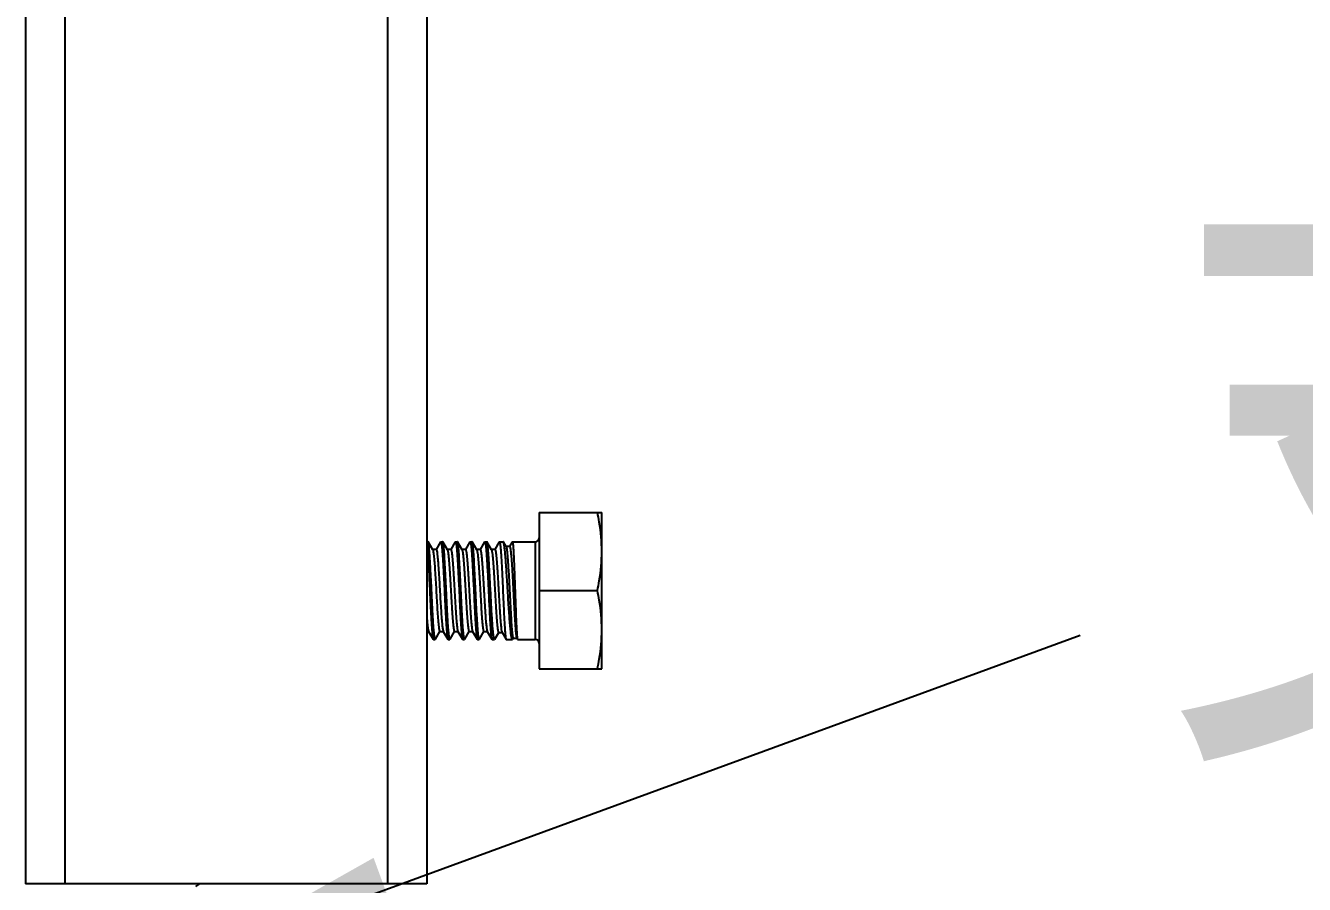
# Model space of a CAD drawing. Extents: x -191212 to 1245715665, y -234495 to 250873.
# Drawn here: x 190329.7 to 190743.9, y 130776.5 to 131054.8 of the extents above; entities that cross this region are included whole.
import ezdxf

# ---------------------------------------------------------------- set-up
doc = ezdxf.new("R2010")
doc.units = 0
doc.header["$LTSCALE"] = 500
doc.layers.get('0').update_dxf_attribs({"linetype": 'CONTINUOUS'})
doc.layers.add('PUB_TEXT', color=7, linetype='CONTINUOUS')
doc.styles.add('-宋体', font='', dxfattribs={"width": 0.8})
doc.styles.get("Standard").update_dxf_attribs({"font": 'tssdeng.shx', "width": 0.7, "bigfont": 'hztxt.shx'})
doc.styles.get('-宋体').set_extended_font_data('NSimSun')
doc.dimstyles.get("Standard").update_dxf_attribs({"dimscale": 100, "dimtxt": 3.5, "dimasz": 1, "dimexe": 2.5, "dimexo": 3, "dimgap": 1.5, "dimtad": 1, "dimdec": 0, "dimzin": 0, "dimdsep": 46, "dimtxsty": 'Standard', "dimblk": 'ARCHTICK', "dimcen": 0.09, "dimadec": 0, "dimazin": 0, "dimtfac": 1, "dimtdec": 0, "dimtix": 1, "dimtmove": 2, "dimatfit": 3, "dimfxl": 1, "dimtolj": 1, "dimtzin": 0, "dimarcsym": 0})

# ---------------------------------------------------------------- blocks, each defined once
blk = doc.blocks.new('_ArchTick')
at = {"color": 0, "linetype": 'ByBlock', "const_width": 0.4}
blk.add_lwpolyline([(-0.5, -0.5), (0.5, 0.5)], dxfattribs=at)
blk = doc.blocks.new('gg')
at = {"linetype": 'Continuous'}
for p, q in [((-457991.19, -352377.72), (-457991.19, -353963.78)), ((-457972.14, -352377.72), (-457972.14, -353963.78)), ((-457814.98, -352377.72), (-457814.98, -353963.78)), ((-457795.93, -352377.72), (-457795.93, -353963.78)), ((-457741.16, -353782.8), (-457710.68, -353782.8)), ((-457741.16, -353782.8), (-457741.16, -353859)), ((-457710.68, -353859), (-457710.68, -353782.8)), ((-457795.93, -353797.09), (-457795.33, -353797.09)), ((-457792.99, -353801.04), (-457795.24, -353797.17)), ((-457789.18, -353797.17), (-457791.37, -353800.94)), ((-457789.18, -353797.17), (-457789.08, -353797.09)), ((-457789.08, -353797.09), (-457788.19, -353797.09)), ((-457788.09, -353797.17), (-457788.19, -353797.09)), ((-457785.85, -353801.04), (-457788.09, -353797.17)), ((-457782.03, -353797.17), (-457784.23, -353800.94)), ((-457782.03, -353797.17), (-457781.94, -353797.09)), ((-457781.94, -353797.09), (-457781.04, -353797.09)), ((-457780.95, -353797.17), (-457781.04, -353797.09)), ((-457778.7, -353801.04), (-457780.95, -353797.17)), ((-457774.89, -353797.17), (-457777.09, -353800.94)), ((-457774.89, -353797.17), (-457774.79, -353797.09)), ((-457774.79, -353797.09), (-457773.9, -353797.09)), ((-457773.81, -353797.17), (-457773.9, -353797.09)), ((-457771.56, -353801.04), (-457773.81, -353797.17)), ((-457767.74, -353797.17), (-457769.94, -353800.94)), ((-457767.74, -353797.17), (-457767.65, -353797.09)), ((-457767.65, -353797.09), (-457766.73, -353797.09)), ((-457766.63, -353797.17), (-457766.73, -353797.09)), ((-457764.41, -353801), (-457766.63, -353797.17)), ((-457760.62, -353797.16), (-457762.79, -353800.91)), ((-457760.62, -353797.16), (-457760.53, -353797.09)), ((-457760.53, -353797.09), (-457758.71, -353797.09)), ((-457758.57, -353797.21), (-457758.71, -353797.09)), ((-457757.31, -353799.38), (-457758.57, -353797.21)), ((-457755.58, -353799.38), (-457757.31, -353799.38)), ((-457757.26, -353799.47), (-457757.31, -353799.38)), ((-457755.61, -353799.36), (-457755.63, -353799.38)), ((-457754.32, -353797.14), (-457755.61, -353799.36)), ((-457754.32, -353797.14), (-457754.27, -353797.09)), ((-457754.27, -353797.09), (-457743.06, -353797.09)), ((-457743.06, -353797.09), (-457743.06, -353844.71)), ((-457791.32, -353800.94), (-457793.05, -353800.94)), ((-457784.17, -353800.94), (-457785.9, -353800.94)), ((-457777.03, -353800.94), (-457778.76, -353800.94)), ((-457769.89, -353800.94), (-457771.62, -353800.94)), ((-457771.56, -353801.04), (-457771.54, -353801.08)), ((-457762.74, -353800.91), (-457764.47, -353800.91)), ((-457741.16, -353820.9), (-457712.82, -353820.9)), ((-457795.93, -353840.85), (-457794.95, -353840.85)), ((-457795, -353840.76), (-457792.75, -353844.63)), ((-457791.67, -353844.63), (-457789.48, -353840.85)), ((-457789.53, -353840.85), (-457787.8, -353840.85)), ((-457787.86, -353840.76), (-457785.6, -353844.63)), ((-457784.52, -353844.63), (-457782.33, -353840.85)), ((-457782.39, -353840.85), (-457780.66, -353840.85)), ((-457780.71, -353840.76), (-457778.46, -353844.63)), ((-457777.38, -353844.63), (-457775.19, -353840.85)), ((-457775.24, -353840.85), (-457773.51, -353840.85)), ((-457773.57, -353840.76), (-457771.32, -353844.63)), ((-457770.23, -353844.63), (-457768.04, -353840.85)), ((-457768.1, -353840.85), (-457766.37, -353840.85)), ((-457766.48, -353840.65), (-457766.43, -353840.76)), ((-457766.43, -353840.76), (-457764.17, -353844.63)), ((-457762.77, -353844.61), (-457760.89, -353841.37)), ((-457760.94, -353841.37), (-457759.21, -353841.37)), ((-457759.27, -353841.27), (-457757.3, -353844.65)), ((-457792.75, -353844.63), (-457792.65, -353844.71)), ((-457792.65, -353844.71), (-457791.76, -353844.71)), ((-457791.67, -353844.63), (-457791.76, -353844.71)), ((-457785.6, -353844.63), (-457785.51, -353844.71)), ((-457785.51, -353844.71), (-457784.62, -353844.71)), ((-457784.52, -353844.63), (-457784.62, -353844.71)), ((-457778.46, -353844.63), (-457778.37, -353844.71)), ((-457778.37, -353844.71), (-457777.47, -353844.71)), ((-457777.38, -353844.63), (-457777.47, -353844.71)), ((-457771.32, -353844.63), (-457771.22, -353844.71)), ((-457771.22, -353844.71), (-457770.33, -353844.71)), ((-457770.23, -353844.63), (-457770.33, -353844.71)), ((-457764.17, -353844.63), (-457764.08, -353844.71)), ((-457764.08, -353844.71), (-457762.89, -353844.71)), ((-457762.77, -353844.61), (-457762.89, -353844.71)), ((-457757.3, -353844.65), (-457757.23, -353844.71)), ((-457757.23, -353844.71), (-457754.15, -353844.71)), ((-457753.98, -353844.57), (-457754.15, -353844.71)), ((-457753.98, -353844.57), (-457753.74, -353844.16)), ((-457753.78, -353844.13), (-457752.04, -353844.13)), ((-457752.09, -353844.05), (-457751.73, -353844.68)), ((-457751.73, -353844.68), (-457751.69, -353844.71)), ((-457751.69, -353844.71), (-457743.06, -353844.71)), ((-457741.16, -353859), (-457710.68, -353859)), ((-457795.93, -353963.78), (-457991.19, -353963.78)), ((-457908.34, -353964.95), (-457906.32, -353963.78))]:
    blk.add_line(p, q, dxfattribs=at)
for centre, start, end in [((-457743.06, -353795.18), 270, 0), ((-457743.06, -353846.62), 0, 90)]:
    blk.add_arc(centre, 1.91, start, end, dxfattribs=at)
for points, knots in [([(-457710.68, -353801.85), (-457710.68, -353797.06), (-457711.29, -353790.65), (-457712.49, -353784.37), (-457712.82, -353782.8)], [0, 0, 0, 0, 0.749211, 1, 1, 1, 1]), ([(-457795.93, -353797.9), (-457795.73, -353798.96), (-457795.49, -353801.81), (-457795.13, -353806.92), (-457794.79, -353813.52), (-457794.56, -353818.35), (-457794.44, -353820.9)], [0, 0, 0, 0, 0.140047, 0.370694, 0.667791, 1, 1, 1, 1]), ([(-457795.24, -353797.17), (-457795.24, -353797.15), (-457795.27, -353797.12), (-457795.3, -353797.09), (-457795.33, -353797.09)], [0, 0, 0, 0, 0.33644, 1, 1, 1, 1]), ([(-457794.06, -353810.44), (-457794.15, -353808.74), (-457794.29, -353806.3), (-457794.49, -353803.23), (-457794.64, -353801.34), (-457794.78, -353799.79), (-457794.92, -353798.58), (-457795.06, -353797.74), (-457795.16, -353797.3), (-457795.24, -353797.17)], [0, 0, 0, 0, 0.384278, 0.548795, 0.691198, 0.809122, 0.900672, 0.964483, 1, 1, 1, 1]), ([(-457789.08, -353797.09), (-457789.05, -353797.09), (-457788.97, -353797.17), (-457788.87, -353797.47), (-457788.73, -353798.15), (-457788.58, -353799.28), (-457788.43, -353800.83), (-457788.28, -353802.77), (-457788.12, -353805.06), (-457787.96, -353807.65), (-457787.86, -353809.48), (-457787.81, -353810.44)], [0, 0, 0, 0, 0.007293, 0.021459, 0.073997, 0.159035, 0.275243, 0.420481, 0.591942, 0.786408, 1, 1, 1, 1]), ([(-457786.4, -353820.9), (-457786.54, -353818.01), (-457786.74, -353813.81), (-457787.02, -353808.43), (-457787.23, -353804.95), (-457787.43, -353802.02), (-457787.64, -353799.75), (-457787.81, -353798.29), (-457787.97, -353797.51), (-457788.04, -353797.25), (-457788.09, -353797.17)], [0, 0, 0, 0, 0.363934, 0.530187, 0.678191, 0.802879, 0.899992, 0.966292, 0.987243, 1, 1, 1, 1]), ([(-457781.94, -353797.09), (-457781.89, -353797.09), (-457781.78, -353797.28), (-457781.7, -353797.6), (-457781.58, -353798.19), (-457781.48, -353798.97), (-457781.37, -353799.96), (-457781.21, -353801.68), (-457781.02, -353804.28), (-457780.81, -353807.84), (-457780.59, -353811.9), (-457780.37, -353816.31), (-457780.23, -353819.35), (-457780.15, -353820.9)], [0, 0, 0, 0, 0.006687, 0.021748, 0.045922, 0.079138, 0.121135, 0.17154, 0.295605, 0.446631, 0.618866, 0.805704, 1, 1, 1, 1]), ([(-457779.26, -353820.9), (-457779.4, -353818.01), (-457779.6, -353813.81), (-457779.88, -353808.43), (-457780.09, -353804.95), (-457780.29, -353802.02), (-457780.49, -353799.75), (-457780.66, -353798.29), (-457780.82, -353797.51), (-457780.9, -353797.25), (-457780.95, -353797.17)], [0, 0, 0, 0, 0.363936, 0.530191, 0.678194, 0.802878, 0.899991, 0.966291, 0.987243, 1, 1, 1, 1]), ([(-457774.79, -353797.09), (-457774.74, -353797.09), (-457774.64, -353797.28), (-457774.55, -353797.6), (-457774.44, -353798.19), (-457774.34, -353798.97), (-457774.23, -353799.96), (-457774.07, -353801.68), (-457773.88, -353804.28), (-457773.66, -353807.84), (-457773.45, -353811.9), (-457773.23, -353816.31), (-457773.08, -353819.35), (-457773.01, -353820.9)], [0, 0, 0, 0, 0.006686, 0.021748, 0.045922, 0.079137, 0.121134, 0.171539, 0.2956, 0.446625, 0.618862, 0.805702, 1, 1, 1, 1]), ([(-457772.11, -353820.9), (-457772.25, -353818.01), (-457772.45, -353813.81), (-457772.74, -353808.43), (-457772.94, -353804.95), (-457773.15, -353802.02), (-457773.35, -353799.75), (-457773.52, -353798.29), (-457773.68, -353797.51), (-457773.76, -353797.25), (-457773.81, -353797.17)], [0, 0, 0, 0, 0.363938, 0.530193, 0.678196, 0.802878, 0.89999, 0.96629, 0.987243, 1, 1, 1, 1]), ([(-457767.65, -353797.09), (-457767.6, -353797.09), (-457767.49, -353797.28), (-457767.41, -353797.6), (-457767.3, -353798.19), (-457767.19, -353798.97), (-457767.08, -353799.96), (-457766.93, -353801.68), (-457766.74, -353804.28), (-457766.52, -353807.84), (-457766.3, -353811.9), (-457766.08, -353816.31), (-457765.94, -353819.35), (-457765.86, -353820.9)], [0, 0, 0, 0, 0.006686, 0.021748, 0.045923, 0.079138, 0.121135, 0.171539, 0.295599, 0.446623, 0.618861, 0.805701, 1, 1, 1, 1]), ([(-457764.85, -353820.9), (-457765, -353818.02), (-457765.21, -353813.82), (-457765.52, -353808.45), (-457765.73, -353804.98), (-457765.95, -353802.05), (-457766.16, -353799.77), (-457766.34, -353798.31), (-457766.5, -353797.53), (-457766.58, -353797.26), (-457766.63, -353797.17)], [0, 0, 0, 0, 0.36329, 0.529314, 0.6772, 0.8019, 0.899174, 0.965796, 0.986969, 1, 1, 1, 1]), ([(-457760.53, -353797.09), (-457760.48, -353797.09), (-457760.38, -353797.28), (-457760.3, -353797.6), (-457760.19, -353798.19), (-457760.09, -353798.97), (-457759.98, -353799.96), (-457759.83, -353801.68), (-457759.65, -353804.28), (-457759.45, -353807.84), (-457759.25, -353811.9), (-457759.04, -353816.31), (-457758.91, -353819.35), (-457758.84, -353820.9)], [0, 0, 0, 0, 0.006577, 0.021598, 0.045743, 0.078947, 0.120936, 0.171341, 0.295421, 0.446481, 0.618759, 0.805647, 1, 1, 1, 1]), ([(-457756.48, -353820.9), (-457756.66, -353818.05), (-457756.91, -353813.89), (-457757.26, -353808.57), (-457757.52, -353805.11), (-457757.77, -353802.18), (-457758.02, -353799.88), (-457758.23, -353798.4), (-457758.42, -353797.59), (-457758.51, -353797.31), (-457758.57, -353797.21)], [0, 0, 0, 0, 0.359931, 0.524763, 0.672002, 0.796741, 0.894844, 0.963163, 0.985535, 1, 1, 1, 1]), ([(-457757.26, -353799.47), (-457757.2, -353799.56), (-457757.12, -353799.83), (-457756.95, -353800.63), (-457756.77, -353802.12), (-457756.56, -353804.44), (-457756.35, -353807.39), (-457756.13, -353810.87), (-457755.92, -353814.75), (-457755.7, -353818.87), (-457755.49, -353823.08), (-457755.27, -353827.24), (-457755.06, -353831.19), (-457754.85, -353834.79), (-457754.65, -353837.91), (-457754.44, -353840.46), (-457754.26, -353842.18), (-457754.11, -353843.19), (-457754.01, -353843.69), (-457753.93, -353843.98), (-457753.83, -353844.13), (-457753.78, -353844.13)], [0, 0, 0, 0, 0.007107, 0.018639, 0.0548, 0.107312, 0.174177, 0.252841, 0.34033, 0.433375, 0.528546, 0.622381, 0.711512, 0.792794, 0.863403, 0.920942, 0.963521, 0.978774, 0.989867, 0.996808, 1, 1, 1, 1]), ([(-457755.58, -353799.38), (-457755.52, -353799.38), (-457755.42, -353799.55), (-457755.33, -353799.85), (-457755.22, -353800.39), (-457755.06, -353801.47), (-457754.87, -353803.29), (-457754.66, -353805.96), (-457754.45, -353809.22), (-457754.23, -353812.93), (-457754.01, -353816.95), (-457753.8, -353821.14), (-457753.59, -353825.34), (-457753.37, -353829.4), (-457753.16, -353833.18), (-457752.95, -353836.54), (-457752.75, -353839.36), (-457752.55, -353841.56), (-457752.38, -353842.96), (-457752.22, -353843.71), (-457752.14, -353843.97), (-457752.09, -353844.05)], [0, 0, 0, 0, 0.00344, 0.010899, 0.022787, 0.039077, 0.08427, 0.144807, 0.218371, 0.302169, 0.393053, 0.48765, 0.582499, 0.674175, 0.759417, 0.835242, 0.899047, 0.9487, 0.982621, 0.993382, 1, 1, 1, 1]), ([(-457754.27, -353797.09), (-457754.22, -353797.09), (-457754.15, -353797.29), (-457754.08, -353797.6), (-457753.99, -353798.19), (-457753.91, -353798.97), (-457753.83, -353799.97), (-457753.71, -353801.68), (-457753.57, -353804.28), (-457753.41, -353807.84), (-457753.24, -353811.9), (-457753.08, -353816.31), (-457752.98, -353819.35), (-457752.92, -353820.9)], [0, 0, 0, 0, 0.006021, 0.020821, 0.044863, 0.078011, 0.119986, 0.170402, 0.294571, 0.445788, 0.618273, 0.805395, 1, 1, 1, 1]), ([(-457792.99, -353801.04), (-457792.92, -353801.17), (-457792.82, -353801.55), (-457792.68, -353802.27), (-457792.54, -353803.29), (-457792.34, -353805.2), (-457792.1, -353808.18), (-457791.92, -353810.73), (-457791.84, -353812.14)], [0, 0, 0, 0, 0.038835, 0.104857, 0.1976, 0.315752, 0.620526, 1, 1, 1, 1]), ([(-457791.32, -353800.94), (-457791.23, -353800.94), (-457791.09, -353801.29), (-457790.97, -353801.81), (-457790.82, -353802.79), (-457790.67, -353804.07), (-457790.51, -353805.71), (-457790.29, -353808.42), (-457790.15, -353810.6), (-457790.05, -353812.14)], [0, 0, 0, 0, 0.022134, 0.075093, 0.160257, 0.276417, 0.421479, 0.592671, 1, 1, 1, 1]), ([(-457785.85, -353801.04), (-457785.8, -353801.13), (-457785.72, -353801.37), (-457785.56, -353802.08), (-457785.38, -353803.4), (-457785.17, -353805.43), (-457784.97, -353808.02), (-457784.76, -353811.08), (-457784.54, -353814.49), (-457784.33, -353818.13), (-457784.12, -353821.87), (-457783.91, -353825.57), (-457783.7, -353829.11), (-457783.48, -353832.35), (-457783.27, -353835.18), (-457783.07, -353837.49), (-457782.88, -353839.06), (-457782.73, -353839.99), (-457782.62, -353840.45), (-457782.54, -353840.71), (-457782.44, -353840.85), (-457782.39, -353840.85)], [0, 0, 0, 0, 0.007395, 0.019019, 0.054844, 0.106491, 0.172173, 0.249556, 0.335869, 0.428015, 0.522682, 0.616468, 0.706, 0.788063, 0.859716, 0.918399, 0.962047, 0.977755, 0.989231, 0.996485, 1, 1, 1, 1]), ([(-457784.17, -353800.94), (-457784.13, -353800.94), (-457784.02, -353801.08), (-457783.94, -353801.35), (-457783.83, -353801.81), (-457783.68, -353802.74), (-457783.49, -353804.31), (-457783.29, -353806.62), (-457783.08, -353809.45), (-457782.87, -353812.69), (-457782.66, -353816.23), (-457782.44, -353819.93), (-457782.23, -353823.67), (-457782.02, -353827.31), (-457781.81, -353830.72), (-457781.6, -353833.78), (-457781.39, -353836.37), (-457781.18, -353838.4), (-457781, -353839.72), (-457780.84, -353840.43), (-457780.76, -353840.67), (-457780.71, -353840.76)], [0, 0, 0, 0, 0.003516, 0.010771, 0.022251, 0.037961, 0.081618, 0.140314, 0.21198, 0.294058, 0.383605, 0.477402, 0.572078, 0.664229, 0.750542, 0.827917, 0.893586, 0.945213, 0.981012, 0.992619, 1, 1, 1, 1]), ([(-457778.7, -353801.04), (-457778.66, -353801.13), (-457778.58, -353801.37), (-457778.41, -353802.08), (-457778.24, -353803.4), (-457778.03, -353805.43), (-457777.82, -353808.02), (-457777.61, -353811.08), (-457777.4, -353814.49), (-457777.19, -353818.13), (-457776.98, -353821.87), (-457776.76, -353825.57), (-457776.55, -353829.11), (-457776.34, -353832.35), (-457776.13, -353835.18), (-457775.92, -353837.49), (-457775.74, -353839.06), (-457775.59, -353839.99), (-457775.48, -353840.45), (-457775.4, -353840.71), (-457775.29, -353840.85), (-457775.24, -353840.85)], [0, 0, 0, 0, 0.007397, 0.019019, 0.054844, 0.106491, 0.172173, 0.249556, 0.335869, 0.428015, 0.522683, 0.616468, 0.706, 0.788064, 0.859716, 0.918399, 0.962047, 0.977754, 0.989232, 0.996484, 1, 1, 1, 1]), ([(-457777.03, -353800.94), (-457776.98, -353800.94), (-457776.88, -353801.08), (-457776.8, -353801.35), (-457776.69, -353801.81), (-457776.54, -353802.74), (-457776.35, -353804.31), (-457776.14, -353806.62), (-457775.93, -353809.45), (-457775.72, -353812.69), (-457775.51, -353816.23), (-457775.3, -353819.93), (-457775.09, -353823.67), (-457774.87, -353827.31), (-457774.66, -353830.72), (-457774.45, -353833.78), (-457774.24, -353836.37), (-457774.04, -353838.4), (-457773.86, -353839.72), (-457773.7, -353840.43), (-457773.62, -353840.67), (-457773.57, -353840.76)], [0, 0, 0, 0, 0.003515, 0.010771, 0.022249, 0.037962, 0.081619, 0.140314, 0.21198, 0.294058, 0.383605, 0.477402, 0.572078, 0.664229, 0.750541, 0.827917, 0.893586, 0.945213, 0.981012, 0.992621, 1, 1, 1, 1]), ([(-457771.54, -353801.08), (-457771.42, -353801.33), (-457771.28, -353802.1), (-457771.07, -353803.55), (-457770.87, -353805.63), (-457770.66, -353808.25), (-457770.45, -353811.31), (-457770.24, -353814.72), (-457770.03, -353818.35), (-457769.82, -353822.07), (-457769.61, -353825.74), (-457769.4, -353829.25), (-457769.19, -353832.45), (-457768.98, -353835.25), (-457768.78, -353837.54), (-457768.59, -353839.08), (-457768.44, -353840), (-457768.33, -353840.45), (-457768.25, -353840.72), (-457768.15, -353840.85), (-457768.1, -353840.85)], [0, 0, 0, 0, 0.020603, 0.057806, 0.110504, 0.176892, 0.254638, 0.340995, 0.432905, 0.527106, 0.620258, 0.709056, 0.790352, 0.861271, 0.919315, 0.962468, 0.977994, 0.989339, 0.996513, 1, 1, 1, 1]), ([(-457769.89, -353800.94), (-457769.84, -353800.94), (-457769.74, -353801.08), (-457769.66, -353801.34), (-457769.55, -353801.78), (-457769.4, -353802.68), (-457769.22, -353804.21), (-457769.01, -353806.46), (-457768.81, -353809.22), (-457768.6, -353812.38), (-457768.39, -353815.84), (-457768.11, -353820.7), (-457767.84, -353825.54), (-457767.55, -353830.18), (-457767.35, -353833.26), (-457767.14, -353835.91), (-457766.94, -353838.03), (-457766.73, -353839.55), (-457766.59, -353840.37), (-457766.48, -353840.65)], [0, 0, 0, 0, 0.003451, 0.010528, 0.02171, 0.037015, 0.079558, 0.136815, 0.206829, 0.287179, 0.375068, 0.467432, 0.652658, 0.739058, 0.81724, 0.884486, 0.938474, 0.977372, 1, 1, 1, 1]), ([(-457764.41, -353801), (-457764.36, -353801.09), (-457764.28, -353801.34), (-457764.12, -353802.06), (-457763.94, -353803.41), (-457763.73, -353805.48), (-457763.52, -353808.12), (-457763.31, -353811.24), (-457763.1, -353814.71), (-457762.88, -353818.41), (-457762.67, -353822.21), (-457762.46, -353825.96), (-457762.24, -353829.54), (-457762.03, -353832.81), (-457761.82, -353835.66), (-457761.62, -353837.99), (-457761.43, -353839.57), (-457761.28, -353840.5), (-457761.17, -353840.96), (-457761.09, -353841.23), (-457760.99, -353841.37), (-457760.94, -353841.37)], [0, 0, 0, 0, 0.007409, 0.01909, 0.055149, 0.107148, 0.173245, 0.251046, 0.337725, 0.430132, 0.524922, 0.618672, 0.708016, 0.789761, 0.861007, 0.919255, 0.962504, 0.978047, 0.989392, 0.996551, 1, 1, 1, 1]), ([(-457762.74, -353800.91), (-457762.69, -353800.91), (-457762.59, -353801.05), (-457762.5, -353801.32), (-457762.39, -353801.79), (-457762.24, -353802.74), (-457762.05, -353804.35), (-457761.84, -353806.71), (-457761.63, -353809.6), (-457761.42, -353812.9), (-457761.21, -353816.5), (-457760.99, -353820.26), (-457760.78, -353824.06), (-457760.57, -353827.74), (-457760.35, -353831.19), (-457760.14, -353834.27), (-457759.94, -353836.88), (-457759.73, -353838.92), (-457759.56, -353840.23), (-457759.4, -353840.94), (-457759.32, -353841.19), (-457759.27, -353841.27)], [0, 0, 0, 0, 0.003529, 0.010847, 0.022435, 0.038293, 0.08234, 0.141503, 0.213655, 0.296174, 0.386062, 0.480058, 0.574763, 0.666765, 0.752768, 0.829708, 0.894868, 0.945981, 0.981331, 0.99276, 1, 1, 1, 1]), ([(-457712.82, -353820.9), (-457712.49, -353819.33), (-457711.29, -353813.05), (-457710.68, -353806.64), (-457710.68, -353801.85)], [0, 0, 0, 0, 0.250789, 1, 1, 1, 1]), ([(-457793.55, -353820.9), (-457793.59, -353820), (-457793.75, -353816.51), (-457793.92, -353813.03), (-457794.06, -353810.44)], [0, 0, 0, 0, 0.258222, 1, 1, 1, 1]), ([(-457791.84, -353812.14), (-457791.73, -353813.73), (-457791.54, -353816.99), (-457791.26, -353821.91), (-457790.98, -353826.76), (-457790.71, -353831.24), (-457790.46, -353834.61), (-457790.26, -353836.9), (-457790.12, -353838.26), (-457789.99, -353839.33), (-457789.84, -353840.14), (-457789.74, -353840.58), (-457789.6, -353840.85), (-457789.53, -353840.85)], [0, 0, 0, 0, 0.165501, 0.339784, 0.511803, 0.670616, 0.80615, 0.862438, 0.909852, 0.947659, 0.975319, 0.992557, 1, 1, 1, 1]), ([(-457790.05, -353812.14), (-457789.85, -353815.24), (-457789.59, -353819.92), (-457789.24, -353826.08), (-457788.97, -353830.44), (-457788.71, -353834.24), (-457788.48, -353836.96), (-457788.28, -353838.7), (-457788.15, -353839.63), (-457788.02, -353840.29), (-457787.93, -353840.64), (-457787.86, -353840.76)], [0, 0, 0, 0, 0.324453, 0.489839, 0.64461, 0.779868, 0.887864, 0.929656, 0.962499, 0.985988, 1, 1, 1, 1]), ([(-457787.81, -353810.44), (-457787.77, -353811.27), (-457787.59, -353814.76), (-457787.42, -353818.24), (-457787.3, -353820.9)], [0, 0, 0, 0, 0.238495, 1, 1, 1, 1]), ([(-457794.44, -353820.9), (-457794.3, -353823.79), (-457794.1, -353827.99), (-457793.82, -353833.37), (-457793.61, -353836.85), (-457793.41, -353839.78), (-457793.21, -353842.05), (-457793.03, -353843.51), (-457792.88, -353844.28), (-457792.8, -353844.54), (-457792.75, -353844.63)], [0, 0, 0, 0, 0.363997, 0.530272, 0.678287, 0.802974, 0.90007, 0.966338, 0.987267, 1, 1, 1, 1]), ([(-457791.76, -353844.71), (-457791.81, -353844.71), (-457791.92, -353844.52), (-457792, -353844.2), (-457792.11, -353843.61), (-457792.22, -353842.83), (-457792.33, -353841.83), (-457792.48, -353840.11), (-457792.67, -353837.52), (-457792.89, -353833.96), (-457793.11, -353829.9), (-457793.33, -353825.49), (-457793.47, -353822.45), (-457793.55, -353820.9)], [0, 0, 0, 0, 0.006687, 0.021749, 0.045924, 0.07914, 0.121138, 0.171544, 0.295611, 0.44664, 0.618872, 0.805705, 1, 1, 1, 1]), ([(-457787.3, -353820.9), (-457787.16, -353823.79), (-457786.96, -353827.99), (-457786.67, -353833.37), (-457786.47, -353836.85), (-457786.26, -353839.78), (-457786.06, -353842.05), (-457785.89, -353843.51), (-457785.73, -353844.28), (-457785.65, -353844.54), (-457785.6, -353844.63)], [0, 0, 0, 0, 0.363992, 0.530264, 0.678281, 0.802969, 0.900068, 0.966337, 0.987267, 1, 1, 1, 1]), ([(-457784.62, -353844.71), (-457784.67, -353844.71), (-457784.77, -353844.52), (-457784.86, -353844.2), (-457784.97, -353843.61), (-457785.07, -353842.83), (-457785.18, -353841.83), (-457785.34, -353840.11), (-457785.53, -353837.52), (-457785.75, -353833.96), (-457785.96, -353829.9), (-457786.18, -353825.49), (-457786.33, -353822.45), (-457786.4, -353820.9)], [0, 0, 0, 0, 0.006687, 0.02175, 0.045925, 0.079141, 0.121139, 0.171544, 0.29561, 0.446639, 0.618874, 0.805705, 1, 1, 1, 1]), ([(-457780.15, -353820.9), (-457780.01, -353823.79), (-457779.81, -353827.99), (-457779.53, -353833.37), (-457779.32, -353836.85), (-457779.12, -353839.78), (-457778.92, -353842.05), (-457778.75, -353843.51), (-457778.59, -353844.28), (-457778.51, -353844.54), (-457778.46, -353844.63)], [0, 0, 0, 0, 0.36399, 0.530265, 0.678283, 0.80297, 0.900067, 0.966336, 0.987267, 1, 1, 1, 1]), ([(-457777.47, -353844.71), (-457777.53, -353844.71), (-457777.63, -353844.52), (-457777.71, -353844.2), (-457777.83, -353843.61), (-457777.93, -353842.83), (-457778.04, -353841.83), (-457778.2, -353840.11), (-457778.39, -353837.52), (-457778.6, -353833.96), (-457778.82, -353829.9), (-457779.04, -353825.49), (-457779.18, -353822.45), (-457779.26, -353820.9)], [0, 0, 0, 0, 0.006687, 0.02175, 0.045926, 0.079142, 0.121139, 0.171543, 0.295606, 0.446635, 0.618871, 0.805705, 1, 1, 1, 1]), ([(-457773.01, -353820.9), (-457772.87, -353823.79), (-457772.67, -353827.99), (-457772.39, -353833.37), (-457772.18, -353836.85), (-457771.98, -353839.78), (-457771.77, -353842.05), (-457771.6, -353843.51), (-457771.44, -353844.28), (-457771.37, -353844.54), (-457771.32, -353844.63)], [0, 0, 0, 0, 0.363992, 0.53027, 0.678287, 0.802972, 0.900066, 0.966335, 0.987267, 1, 1, 1, 1]), ([(-457770.33, -353844.71), (-457770.38, -353844.71), (-457770.49, -353844.52), (-457770.57, -353844.2), (-457770.68, -353843.61), (-457770.79, -353842.83), (-457770.9, -353841.83), (-457771.05, -353840.11), (-457771.24, -353837.52), (-457771.46, -353833.96), (-457771.68, -353829.9), (-457771.89, -353825.49), (-457772.04, -353822.45), (-457772.11, -353820.9)], [0, 0, 0, 0, 0.006687, 0.021749, 0.045924, 0.07914, 0.121137, 0.17154, 0.295601, 0.446627, 0.618864, 0.805703, 1, 1, 1, 1]), ([(-457765.86, -353820.9), (-457765.73, -353823.79), (-457765.53, -353827.99), (-457765.24, -353833.37), (-457765.04, -353836.85), (-457764.83, -353839.78), (-457764.63, -353842.05), (-457764.46, -353843.51), (-457764.3, -353844.28), (-457764.22, -353844.54), (-457764.17, -353844.63)], [0, 0, 0, 0, 0.363998, 0.530276, 0.678291, 0.802973, 0.900067, 0.966336, 0.987267, 1, 1, 1, 1]), ([(-457762.89, -353844.71), (-457762.95, -353844.71), (-457763.07, -353844.53), (-457763.16, -353844.19), (-457763.28, -353843.61), (-457763.46, -353842.44), (-457763.67, -353840.45), (-457763.9, -353837.52), (-457764.14, -353833.96), (-457764.38, -353829.9), (-457764.62, -353825.49), (-457764.77, -353822.45), (-457764.85, -353820.9)], [0, 0, 0, 0, 0.007081, 0.022303, 0.046557, 0.07981, 0.172207, 0.296205, 0.44712, 0.619207, 0.805877, 1, 1, 1, 1]), ([(-457758.84, -353820.9), (-457758.71, -353823.8), (-457758.53, -353828.03), (-457758.27, -353833.44), (-457758.08, -353836.93), (-457757.89, -353839.86), (-457757.73, -353841.9), (-457757.6, -353843.18), (-457757.51, -353843.85), (-457757.42, -353844.32), (-457757.35, -353844.57), (-457757.3, -353844.65)], [0, 0, 0, 0, 0.366142, 0.533181, 0.681612, 0.806274, 0.90284, 0.939518, 0.968031, 0.988196, 1, 1, 1, 1]), ([(-457754.15, -353844.71), (-457754.21, -353844.71), (-457754.36, -353844.54), (-457754.47, -353844.19), (-457754.62, -353843.62), (-457754.83, -353842.44), (-457755.08, -353840.45), (-457755.36, -353837.52), (-457755.64, -353833.96), (-457755.92, -353829.9), (-457756.2, -353825.49), (-457756.39, -353822.45), (-457756.48, -353820.9)], [0, 0, 0, 0, 0.007835, 0.023392, 0.047821, 0.08116, 0.173569, 0.297436, 0.448123, 0.619913, 0.806242, 1, 1, 1, 1]), ([(-457752.92, -353820.9), (-457752.87, -353822.39), (-457752.77, -353825.33), (-457752.62, -353829.61), (-457752.47, -353833.57), (-457752.33, -353837.08), (-457752.18, -353840.01), (-457752.06, -353842.04), (-457751.95, -353843.29), (-457751.89, -353843.94), (-457751.81, -353844.38), (-457751.77, -353844.61), (-457751.73, -353844.68)], [0, 0, 0, 0, 0.188442, 0.370144, 0.538605, 0.687798, 0.812406, 0.907981, 0.943781, 0.971161, 0.989909, 1, 1, 1, 1]), ([(-457710.68, -353839.95), (-457710.68, -353835.16), (-457711.29, -353828.75), (-457712.49, -353822.47), (-457712.82, -353820.9)], [0, 0, 0, 0, 0.749211, 1, 1, 1, 1]), ([(-457795.93, -353833.11), (-457795.86, -353834.09), (-457795.72, -353835.84), (-457795.5, -353838.13), (-457795.31, -353839.6), (-457795.14, -353840.39), (-457795.06, -353840.67), (-457795, -353840.76)], [0, 0, 0, 0, 0.381828, 0.682922, 0.89127, 0.958208, 1, 1, 1, 1]), ([(-457712.82, -353859), (-457712.49, -353857.43), (-457711.29, -353851.15), (-457710.68, -353844.74), (-457710.68, -353839.95)], [0, 0, 0, 0, 0.250789, 1, 1, 1, 1])]:
    blk.add_open_spline(points, degree=3, knots=knots, dxfattribs=at)
at = {"layer": 'PUB_TEXT', "insert": (-457438.64, -353626.73), "char_height": 250, "attachment_point": 1, "style": '-宋体'}
blk.add_mtext('{\\fSimSun|b0|i0|c134|p2;\\W0.8;\\C7;支撑螺杆}', dxfattribs=at)
blk.add_leader([(-457910.03, -354000.88), (-457477.84, -353842.56)], dimstyle='Standard', override={"dimgap": 20, "dimtad": 0})

msp = doc.modelspace()

# ---------------------------------------------------------------- block references
at = {"layer": 'PUB_TEXT', "xscale": 0.6652800000000001, "yscale": 0.6652800000000001, "zscale": 0.6652800000000001}
msp.add_blockref('gg', (495022.1, 366261.68), dxfattribs=at)

doc.saveas('drawing.dxf')
